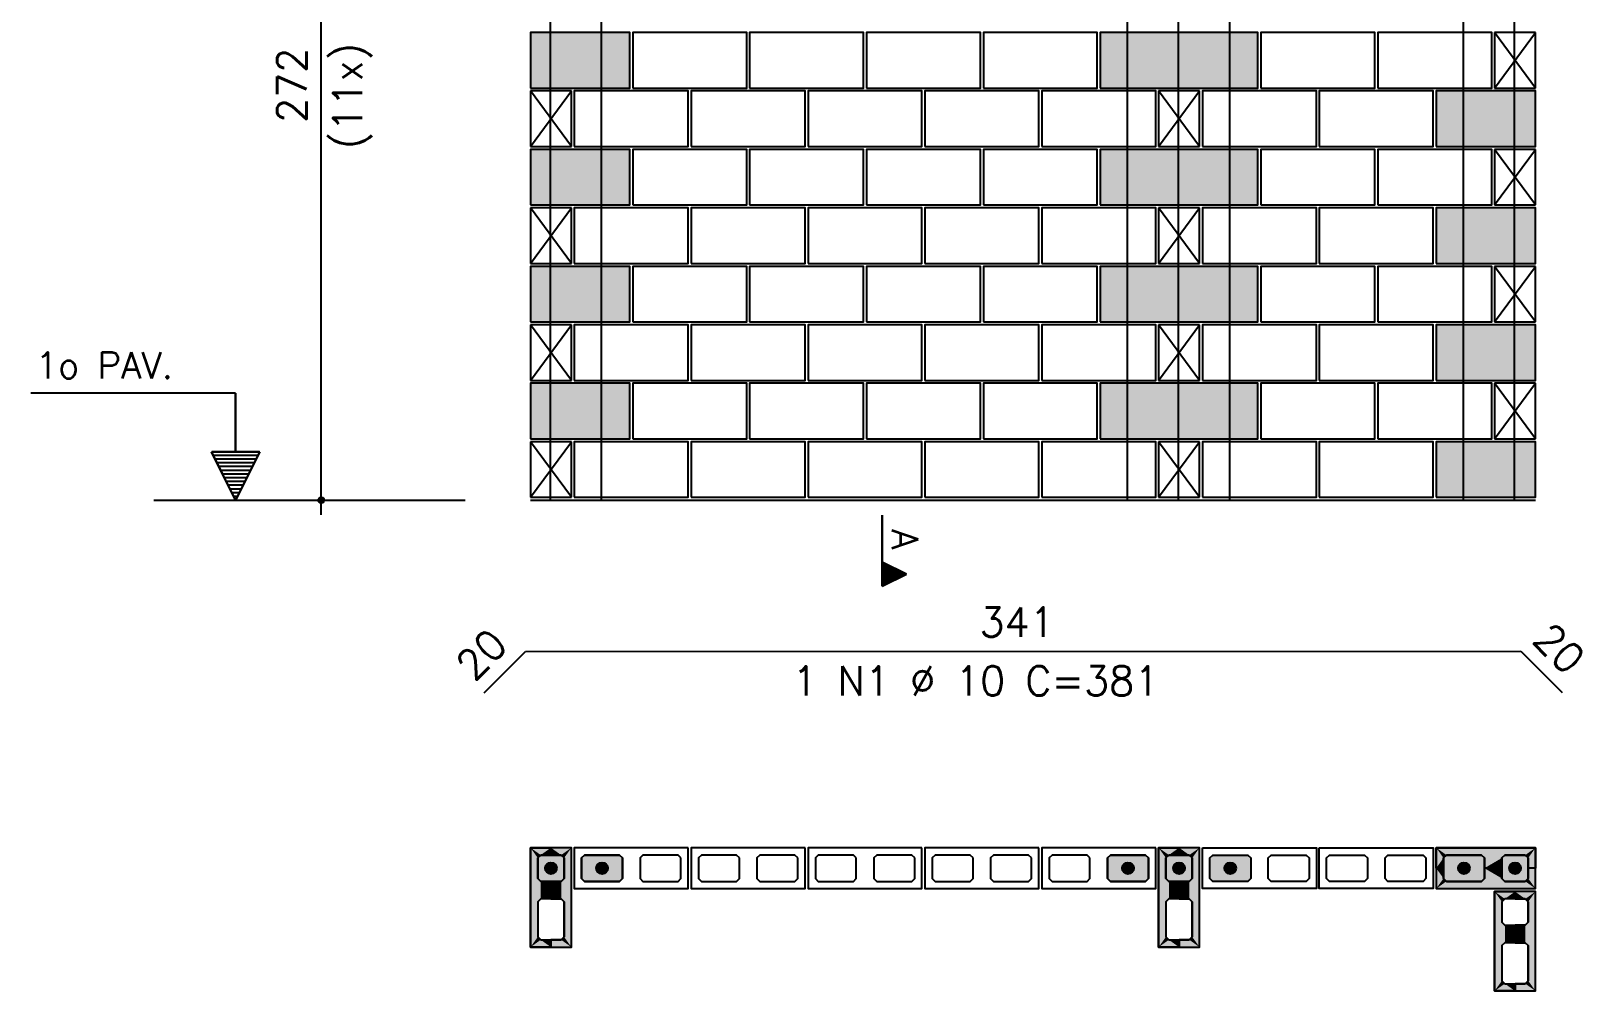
# Model space of a CAD drawing. Extents: x -2 to 121, y -2 to 61.
# Drawn here: x 3.53 to 14.14, y 46.38 to 52.95 of the extents above; entities that cross this region are included whole.
import ezdxf

# ---------------------------------------------------------------- set-up
doc = ezdxf.new("R2010")
doc.units = 0
doc.header["$MEASUREMENT"] = 0
for name, color, linetype in [('PENA_01', 1, 'CONTINUOUS'), ('PENA_02', 2, 'CONTINUOUS'), ('PENA_03', 3, 'CONTINUOUS'), ('PENA_05', 5, 'CONTINUOUS'), ('PENA_11', 252, 'CONTINUOUS'), ('PENA_19', 240, 'CONTINUOUS'), ('PENA_21', 100, 'CONTINUOUS')]:
    doc.layers.add(name, color=color, linetype=linetype)
doc.styles.get("Standard").update_dxf_attribs({"font": 'ROMANS.SHX'})

msp = doc.modelspace()

# ---------------------------------------------------------------- linework, layer by layer
at = {"layer": 'PENA_01', "linetype": 'Continuous'}
msp.add_line((4.369265, 49.738312), (6.500128, 49.738312), dxfattribs=at)
for points in [[(6.99762, 47.291046), (6.99762, 47.151046), (7.01762, 47.131046), (7.15762, 47.131046), (7.17762, 47.151046), (7.17762, 47.291046), (7.15762, 47.311046), (7.01762, 47.311046), (6.99762, 47.291046)], [(7.57762, 47.291046), (7.55762, 47.311046), (7.31762, 47.311046), (7.29762, 47.291046), (7.29762, 47.151046), (7.31762, 47.131046), (7.55762, 47.131046), (7.57762, 47.151046), (7.57762, 47.291046)], [(7.97762, 47.291046), (7.95762, 47.311046), (7.71762, 47.311046), (7.69762, 47.291046), (7.69762, 47.151046), (7.71762, 47.131046), (7.95762, 47.131046), (7.97762, 47.151046), (7.97762, 47.291046)], [(8.37762, 47.291046), (8.35762, 47.311046), (8.11762, 47.311046), (8.09762, 47.291046), (8.09762, 47.151046), (8.11762, 47.131046), (8.35762, 47.131046), (8.37762, 47.151046), (8.37762, 47.291046)], [(8.77762, 47.291046), (8.75762, 47.311046), (8.51762, 47.311046), (8.49762, 47.291046), (8.49762, 47.151046), (8.51762, 47.131046), (8.75762, 47.131046), (8.77762, 47.151046), (8.77762, 47.291046)], [(9.17762, 47.291046), (9.15762, 47.311046), (8.91762, 47.311046), (8.89762, 47.291046), (8.89762, 47.151046), (8.91762, 47.131046), (9.15762, 47.131046), (9.17762, 47.151046), (9.17762, 47.291046)], [(9.57762, 47.291046), (9.55762, 47.311046), (9.31762, 47.311046), (9.29762, 47.291046), (9.29762, 47.151046), (9.31762, 47.131046), (9.55762, 47.131046), (9.57762, 47.151046), (9.57762, 47.291046)], [(9.97762, 47.291046), (9.95762, 47.311046), (9.71762, 47.311046), (9.69762, 47.291046), (9.69762, 47.151046), (9.71762, 47.131046), (9.95762, 47.131046), (9.97762, 47.151046), (9.97762, 47.291046)], [(10.37762, 47.291046), (10.35762, 47.311046), (10.11762, 47.311046), (10.09762, 47.291046), (10.09762, 47.151046), (10.11762, 47.131046), (10.35762, 47.131046), (10.37762, 47.151046), (10.37762, 47.291046)], [(10.77762, 47.291046), (10.75762, 47.311046), (10.51762, 47.311046), (10.49762, 47.291046), (10.49762, 47.151046), (10.51762, 47.131046), (10.75762, 47.131046), (10.77762, 47.151046), (10.77762, 47.291046)], [(11.17762, 47.291046), (11.15762, 47.311046), (10.91762, 47.311046), (10.89762, 47.291046), (10.89762, 47.151046), (10.91762, 47.131046), (11.15762, 47.131046), (11.17762, 47.151046), (11.17762, 47.291046)], [(11.29762, 47.291046), (11.29762, 47.151046), (11.31762, 47.131046), (11.45762, 47.131046), (11.47762, 47.151046), (11.47762, 47.291046), (11.45762, 47.311046), (11.31762, 47.311046), (11.29762, 47.291046)], [(11.59762, 47.291046), (11.61762, 47.311046), (11.85762, 47.311046), (11.87762, 47.291046), (11.87762, 47.151046), (11.85762, 47.131046), (11.61762, 47.131046), (11.59762, 47.151046), (11.59762, 47.291046)], [(11.99762, 47.291046), (12.01762, 47.311046), (12.25762, 47.311046), (12.27762, 47.291046), (12.27762, 47.151046), (12.25762, 47.131046), (12.01762, 47.131046), (11.99762, 47.151046), (11.99762, 47.291046)], [(12.39762, 47.291046), (12.41762, 47.311046), (12.65762, 47.311046), (12.67762, 47.291046), (12.67762, 47.151046), (12.65762, 47.131046), (12.41762, 47.131046), (12.39762, 47.151046), (12.39762, 47.291046)], [(12.79762, 47.291046), (12.81762, 47.311046), (13.05762, 47.311046), (13.07762, 47.291046), (13.07762, 47.151046), (13.05762, 47.131046), (12.81762, 47.131046), (12.79762, 47.151046), (12.79762, 47.291046)], [(13.45762, 47.311046), (13.21762, 47.311046), (13.19762, 47.291046), (13.19762, 47.151046), (13.21762, 47.131046), (13.45762, 47.131046), (13.47762, 47.151046), (13.47762, 47.291046), (13.45762, 47.311046)], [(13.75762, 47.311046), (13.61762, 47.311046), (13.59762, 47.291046), (13.59762, 47.151046), (13.61762, 47.131046), (13.75762, 47.131046), (13.77762, 47.151046), (13.77762, 47.291046), (13.75762, 47.311046)], [(6.99762, 46.991046), (6.99762, 46.751046), (7.01762, 46.731046), (7.15762, 46.731046), (7.17762, 46.751046), (7.17762, 46.991046), (7.15762, 47.011046), (7.01762, 47.011046), (6.99762, 46.991046)], [(11.29762, 46.991046), (11.29762, 46.751046), (11.31762, 46.731046), (11.45762, 46.731046), (11.47762, 46.751046), (11.47762, 46.991046), (11.45762, 47.011046), (11.31762, 47.011046), (11.29762, 46.991046)], [(13.59762, 46.991046), (13.59762, 46.851046), (13.61762, 46.831046), (13.75762, 46.831046), (13.77762, 46.851046), (13.77762, 46.991046), (13.75762, 47.011046), (13.61762, 47.011046), (13.59762, 46.991046)], [(13.59762, 46.691046), (13.59762, 46.451046), (13.61762, 46.431046), (13.75762, 46.431046), (13.77762, 46.451046), (13.77762, 46.691046), (13.75762, 46.711046), (13.61762, 46.711046), (13.59762, 46.691046)]]:
    msp.add_lwpolyline(points, dxfattribs=at)
at = {"layer": 'PENA_02', "linetype": 'Continuous'}
for p, q in [((13.82762, 52.938312), (13.54762, 52.938312)), ((13.54762, 52.938312), (13.54762, 52.558312)), ((13.82762, 52.558312), (13.82762, 52.938312)), ((7.22762, 52.538312), (6.94762, 52.538312)), ((6.94762, 52.538312), (6.94762, 52.158312)), ((7.22762, 52.158312), (7.22762, 52.538312)), ((11.52762, 52.538312), (11.24762, 52.538312)), ((11.24762, 52.538312), (11.24762, 52.158312)), ((11.52762, 52.158312), (11.52762, 52.538312)), ((13.54762, 52.558312), (13.82762, 52.558312)), ((6.94762, 52.158312), (7.22762, 52.158312)), ((11.24762, 52.158312), (11.52762, 52.158312)), ((13.82762, 52.138312), (13.54762, 52.138312)), ((13.54762, 52.138312), (13.54762, 51.758312)), ((13.82762, 51.758312), (13.82762, 52.138312)), ((7.22762, 51.738312), (6.94762, 51.738312)), ((6.94762, 51.738312), (6.94762, 51.358312)), ((7.22762, 51.358312), (7.22762, 51.738312)), ((11.52762, 51.738312), (11.24762, 51.738312)), ((11.24762, 51.738312), (11.24762, 51.358312)), ((11.52762, 51.358312), (11.52762, 51.738312)), ((13.54762, 51.758312), (13.82762, 51.758312)), ((6.94762, 51.358312), (7.22762, 51.358312)), ((11.24762, 51.358312), (11.52762, 51.358312)), ((13.82762, 51.338312), (13.54762, 51.338312)), ((13.54762, 51.338312), (13.54762, 50.958312)), ((13.82762, 50.958312), (13.82762, 51.338312)), ((7.22762, 50.938312), (6.94762, 50.938312)), ((6.94762, 50.938312), (6.94762, 50.558312)), ((7.22762, 50.558312), (7.22762, 50.938312)), ((11.52762, 50.938312), (11.24762, 50.938312)), ((11.24762, 50.938312), (11.24762, 50.558312)), ((11.52762, 50.558312), (11.52762, 50.938312)), ((13.54762, 50.958312), (13.82762, 50.958312)), ((6.94762, 50.558312), (7.22762, 50.558312)), ((11.24762, 50.558312), (11.52762, 50.558312)), ((13.82762, 50.538312), (13.54762, 50.538312)), ((13.54762, 50.538312), (13.54762, 50.158312)), ((13.82762, 50.158312), (13.82762, 50.538312)), ((7.22762, 50.138312), (6.94762, 50.138312)), ((6.94762, 50.138312), (6.94762, 49.758312)), ((7.22762, 49.758312), (7.22762, 50.138312)), ((11.52762, 50.138312), (11.24762, 50.138312)), ((11.24762, 50.138312), (11.24762, 49.758312)), ((11.52762, 49.758312), (11.52762, 50.138312)), ((13.54762, 50.158312), (13.82762, 50.158312)), ((6.94762, 49.758312), (7.22762, 49.758312)), ((6.94762, 49.738312), (13.82762, 49.738312)), ((11.24762, 49.758312), (11.52762, 49.758312))]:
    msp.add_line(p, q, dxfattribs=at)
for points in [[(6.94762, 52.558312), (7.62762, 52.558312), (7.62762, 52.938312), (6.94762, 52.938312), (6.94762, 52.558312)], [(7.64762, 52.558312), (8.42762, 52.558312), (8.42762, 52.938312), (7.64762, 52.938312), (7.64762, 52.558312)], [(8.44762, 52.558312), (9.22762, 52.558312), (9.22762, 52.938312), (8.44762, 52.938312), (8.44762, 52.558312)], [(9.24762, 52.558312), (10.02762, 52.558312), (10.02762, 52.938312), (9.24762, 52.938312), (9.24762, 52.558312)], [(10.04762, 52.558312), (10.82762, 52.558312), (10.82762, 52.938312), (10.04762, 52.938312), (10.04762, 52.558312)], [(10.84762, 52.558312), (11.92762, 52.558312), (11.92762, 52.938312), (10.84762, 52.938312), (10.84762, 52.558312)], [(11.94762, 52.558312), (12.72762, 52.558312), (12.72762, 52.938312), (11.94762, 52.938312), (11.94762, 52.558312)], [(12.74762, 52.558312), (13.52762, 52.558312), (13.52762, 52.938312), (12.74762, 52.938312), (12.74762, 52.558312)], [(7.24762, 52.158312), (8.02762, 52.158312), (8.02762, 52.538312), (7.24762, 52.538312), (7.24762, 52.158312)], [(8.04762, 52.158312), (8.82762, 52.158312), (8.82762, 52.538312), (8.04762, 52.538312), (8.04762, 52.158312)], [(8.84762, 52.158312), (9.62762, 52.158312), (9.62762, 52.538312), (8.84762, 52.538312), (8.84762, 52.158312)], [(9.64762, 52.158312), (10.42762, 52.158312), (10.42762, 52.538312), (9.64762, 52.538312), (9.64762, 52.158312)], [(10.44762, 52.158312), (11.22762, 52.158312), (11.22762, 52.538312), (10.44762, 52.538312), (10.44762, 52.158312)], [(11.54762, 52.158312), (12.32762, 52.158312), (12.32762, 52.538312), (11.54762, 52.538312), (11.54762, 52.158312)], [(12.34762, 52.158312), (13.12762, 52.158312), (13.12762, 52.538312), (12.34762, 52.538312), (12.34762, 52.158312)], [(13.14762, 52.158312), (13.82762, 52.158312), (13.82762, 52.538312), (13.14762, 52.538312), (13.14762, 52.158312)], [(6.94762, 51.758312), (7.62762, 51.758312), (7.62762, 52.138312), (6.94762, 52.138312), (6.94762, 51.758312)], [(7.64762, 51.758312), (8.42762, 51.758312), (8.42762, 52.138312), (7.64762, 52.138312), (7.64762, 51.758312)], [(8.44762, 51.758312), (9.22762, 51.758312), (9.22762, 52.138312), (8.44762, 52.138312), (8.44762, 51.758312)], [(9.24762, 51.758312), (10.02762, 51.758312), (10.02762, 52.138312), (9.24762, 52.138312), (9.24762, 51.758312)], [(10.04762, 51.758312), (10.82762, 51.758312), (10.82762, 52.138312), (10.04762, 52.138312), (10.04762, 51.758312)], [(10.84762, 51.758312), (11.92762, 51.758312), (11.92762, 52.138312), (10.84762, 52.138312), (10.84762, 51.758312)], [(11.94762, 51.758312), (12.72762, 51.758312), (12.72762, 52.138312), (11.94762, 52.138312), (11.94762, 51.758312)], [(12.74762, 51.758312), (13.52762, 51.758312), (13.52762, 52.138312), (12.74762, 52.138312), (12.74762, 51.758312)], [(7.24762, 51.358312), (8.02762, 51.358312), (8.02762, 51.738312), (7.24762, 51.738312), (7.24762, 51.358312)], [(8.04762, 51.358312), (8.82762, 51.358312), (8.82762, 51.738312), (8.04762, 51.738312), (8.04762, 51.358312)], [(8.84762, 51.358312), (9.62762, 51.358312), (9.62762, 51.738312), (8.84762, 51.738312), (8.84762, 51.358312)], [(9.64762, 51.358312), (10.42762, 51.358312), (10.42762, 51.738312), (9.64762, 51.738312), (9.64762, 51.358312)], [(10.44762, 51.358312), (11.22762, 51.358312), (11.22762, 51.738312), (10.44762, 51.738312), (10.44762, 51.358312)], [(11.54762, 51.358312), (12.32762, 51.358312), (12.32762, 51.738312), (11.54762, 51.738312), (11.54762, 51.358312)], [(12.34762, 51.358312), (13.12762, 51.358312), (13.12762, 51.738312), (12.34762, 51.738312), (12.34762, 51.358312)], [(13.14762, 51.358312), (13.82762, 51.358312), (13.82762, 51.738312), (13.14762, 51.738312), (13.14762, 51.358312)], [(6.94762, 50.958312), (7.62762, 50.958312), (7.62762, 51.338312), (6.94762, 51.338312), (6.94762, 50.958312)], [(7.64762, 50.958312), (8.42762, 50.958312), (8.42762, 51.338312), (7.64762, 51.338312), (7.64762, 50.958312)], [(8.44762, 50.958312), (9.22762, 50.958312), (9.22762, 51.338312), (8.44762, 51.338312), (8.44762, 50.958312)], [(9.24762, 50.958312), (10.02762, 50.958312), (10.02762, 51.338312), (9.24762, 51.338312), (9.24762, 50.958312)], [(10.04762, 50.958312), (10.82762, 50.958312), (10.82762, 51.338312), (10.04762, 51.338312), (10.04762, 50.958312)], [(10.84762, 50.958312), (11.92762, 50.958312), (11.92762, 51.338312), (10.84762, 51.338312), (10.84762, 50.958312)], [(11.94762, 50.958312), (12.72762, 50.958312), (12.72762, 51.338312), (11.94762, 51.338312), (11.94762, 50.958312)], [(12.74762, 50.958312), (13.52762, 50.958312), (13.52762, 51.338312), (12.74762, 51.338312), (12.74762, 50.958312)], [(7.24762, 50.558312), (8.02762, 50.558312), (8.02762, 50.938312), (7.24762, 50.938312), (7.24762, 50.558312)], [(8.04762, 50.558312), (8.82762, 50.558312), (8.82762, 50.938312), (8.04762, 50.938312), (8.04762, 50.558312)], [(8.84762, 50.558312), (9.62762, 50.558312), (9.62762, 50.938312), (8.84762, 50.938312), (8.84762, 50.558312)], [(9.64762, 50.558312), (10.42762, 50.558312), (10.42762, 50.938312), (9.64762, 50.938312), (9.64762, 50.558312)], [(10.44762, 50.558312), (11.22762, 50.558312), (11.22762, 50.938312), (10.44762, 50.938312), (10.44762, 50.558312)], [(11.54762, 50.558312), (12.32762, 50.558312), (12.32762, 50.938312), (11.54762, 50.938312), (11.54762, 50.558312)], [(12.34762, 50.558312), (13.12762, 50.558312), (13.12762, 50.938312), (12.34762, 50.938312), (12.34762, 50.558312)], [(13.14762, 50.558312), (13.82762, 50.558312), (13.82762, 50.938312), (13.14762, 50.938312), (13.14762, 50.558312)], [(6.94762, 50.158312), (7.62762, 50.158312), (7.62762, 50.538312), (6.94762, 50.538312), (6.94762, 50.158312)], [(7.64762, 50.158312), (8.42762, 50.158312), (8.42762, 50.538312), (7.64762, 50.538312), (7.64762, 50.158312)], [(8.44762, 50.158312), (9.22762, 50.158312), (9.22762, 50.538312), (8.44762, 50.538312), (8.44762, 50.158312)], [(9.24762, 50.158312), (10.02762, 50.158312), (10.02762, 50.538312), (9.24762, 50.538312), (9.24762, 50.158312)], [(10.04762, 50.158312), (10.82762, 50.158312), (10.82762, 50.538312), (10.04762, 50.538312), (10.04762, 50.158312)], [(10.84762, 50.158312), (11.92762, 50.158312), (11.92762, 50.538312), (10.84762, 50.538312), (10.84762, 50.158312)], [(11.94762, 50.158312), (12.72762, 50.158312), (12.72762, 50.538312), (11.94762, 50.538312), (11.94762, 50.158312)], [(12.74762, 50.158312), (13.52762, 50.158312), (13.52762, 50.538312), (12.74762, 50.538312), (12.74762, 50.158312)], [(7.24762, 49.758312), (8.02762, 49.758312), (8.02762, 50.138312), (7.24762, 50.138312), (7.24762, 49.758312)], [(8.04762, 49.758312), (8.82762, 49.758312), (8.82762, 50.138312), (8.04762, 50.138312), (8.04762, 49.758312)], [(8.84762, 49.758312), (9.62762, 49.758312), (9.62762, 50.138312), (8.84762, 50.138312), (8.84762, 49.758312)], [(9.64762, 49.758312), (10.42762, 49.758312), (10.42762, 50.138312), (9.64762, 50.138312), (9.64762, 49.758312)], [(10.44762, 49.758312), (11.22762, 49.758312), (11.22762, 50.138312), (10.44762, 50.138312), (10.44762, 49.758312)], [(11.54762, 49.758312), (12.32762, 49.758312), (12.32762, 50.138312), (11.54762, 50.138312), (11.54762, 49.758312)], [(12.34762, 49.758312), (13.12762, 49.758312), (13.12762, 50.138312), (12.34762, 50.138312), (12.34762, 49.758312)], [(13.14762, 49.758312), (13.82762, 49.758312), (13.82762, 50.138312), (13.14762, 50.138312), (13.14762, 49.758312)], [(6.94762, 47.361046), (6.94762, 46.681046), (7.22762, 46.681046), (7.22762, 47.361046), (6.94762, 47.361046)], [(8.02762, 47.361046), (7.24762, 47.361046), (7.24762, 47.081046), (8.02762, 47.081046), (8.02762, 47.361046)], [(8.82762, 47.361046), (8.04762, 47.361046), (8.04762, 47.081046), (8.82762, 47.081046), (8.82762, 47.361046)], [(9.62762, 47.361046), (8.84762, 47.361046), (8.84762, 47.081046), (9.62762, 47.081046), (9.62762, 47.361046)], [(10.42762, 47.361046), (9.64762, 47.361046), (9.64762, 47.081046), (10.42762, 47.081046), (10.42762, 47.361046)], [(11.22762, 47.361046), (10.44762, 47.361046), (10.44762, 47.081046), (11.22762, 47.081046), (11.22762, 47.361046)], [(11.24762, 47.361046), (11.24762, 46.681046), (11.52762, 46.681046), (11.52762, 47.361046), (11.24762, 47.361046)], [(11.54762, 47.361046), (12.32762, 47.361046), (12.32762, 47.081046), (11.54762, 47.081046), (11.54762, 47.361046)], [(12.34762, 47.361046), (13.12762, 47.361046), (13.12762, 47.081046), (12.34762, 47.081046), (12.34762, 47.361046)], [(13.82762, 47.361046), (13.14762, 47.361046), (13.14762, 47.081046), (13.82762, 47.081046), (13.82762, 47.361046)], [(13.54762, 47.061046), (13.54762, 46.381046), (13.82762, 46.381046), (13.82762, 47.061046), (13.54762, 47.061046)]]:
    msp.add_lwpolyline(points, dxfattribs=at)
for radius in [0.02, 0.01]:
    msp.add_circle((5.51541, 49.738312), radius, dxfattribs=at)
at = {"layer": 'PENA_03', "linetype": 'Continuous'}
for p, q in [((5.51541, 49.63778), (5.51541, 55.278312)), ((13.54762, 52.558312), (13.82762, 52.938312)), ((13.82762, 52.558312), (13.54762, 52.938312)), ((6.94762, 52.158312), (7.22762, 52.538312)), ((7.22762, 52.158312), (6.94762, 52.538312)), ((11.24762, 52.158312), (11.52762, 52.538312)), ((11.52762, 52.158312), (11.24762, 52.538312)), ((13.54762, 51.758312), (13.82762, 52.138312)), ((13.82762, 51.758312), (13.54762, 52.138312)), ((6.94762, 51.358312), (7.22762, 51.738312)), ((7.22762, 51.358312), (6.94762, 51.738312)), ((11.24762, 51.358312), (11.52762, 51.738312)), ((11.52762, 51.358312), (11.24762, 51.738312)), ((13.54762, 50.958312), (13.82762, 51.338312)), ((13.82762, 50.958312), (13.54762, 51.338312)), ((6.94762, 50.558312), (7.22762, 50.938312)), ((7.22762, 50.558312), (6.94762, 50.938312)), ((11.24762, 50.558312), (11.52762, 50.938312)), ((11.52762, 50.558312), (11.24762, 50.938312)), ((13.54762, 50.158312), (13.82762, 50.538312)), ((13.82762, 50.158312), (13.54762, 50.538312)), ((4.928263, 50.470178), (3.528263, 50.470178)), ((4.928263, 50.070178), (4.928263, 50.470178)), ((4.929663, 50.070178), (4.929663, 50.471578)), ((6.94762, 49.758312), (7.22762, 50.138312)), ((7.22762, 49.758312), (6.94762, 50.138312)), ((11.24762, 49.758312), (11.52762, 50.138312)), ((11.52762, 49.758312), (11.24762, 50.138312)), ((4.928963, 49.738312), (4.763031, 50.070178)), ((4.763031, 50.070178), (4.928263, 50.070178)), ((4.928963, 49.741435), (4.765287, 50.068787)), ((5.092639, 50.068787), (4.765287, 50.068787)), ((5.082132, 50.04465), (4.775794, 50.04465)), ((5.069368, 50.019122), (4.788559, 50.019122)), ((5.056604, 49.993594), (4.801323, 49.993594)), ((5.094896, 50.070178), (4.928963, 49.738312)), ((5.092639, 50.068788), (4.928963, 49.741434)), ((4.929663, 50.070178), (5.094896, 50.070178)), ((5.043839, 49.968066), (4.814087, 49.968066)), ((5.031075, 49.942537), (4.826851, 49.942537)), ((5.018311, 49.917009), (4.839615, 49.917009)), ((5.005547, 49.891481), (4.852379, 49.891481)), ((4.992783, 49.865953), (4.865143, 49.865953)), ((4.980019, 49.840425), (4.877907, 49.840425)), ((4.967255, 49.814897), (4.890671, 49.814897)), ((4.954491, 49.789368), (4.903435, 49.789368)), ((4.941727, 49.76384), (4.916199, 49.76384)), ((9.354552, 49.63638), (9.354552, 49.149998)), ((9.355248, 49.315583), (9.355248, 49.63638)), ((9.520485, 49.232964), (9.355247, 49.315583)), ((9.355248, 49.151126), (9.355248, 49.314803)), ((9.518924, 49.232964), (9.355248, 49.314803)), ((9.367316, 49.15638), (9.367316, 49.309549)), ((9.38008, 49.162762), (9.38008, 49.303167)), ((9.392844, 49.169144), (9.392844, 49.296785)), ((9.405608, 49.175526), (9.405608, 49.290403)), ((9.418372, 49.181908), (9.418372, 49.284021)), ((9.431136, 49.18829), (9.431136, 49.277639)), ((9.4439, 49.194672), (9.4439, 49.271257)), ((9.456664, 49.201054), (9.456664, 49.264875)), ((9.469428, 49.207436), (9.469428, 49.258493)), ((9.482192, 49.213818), (9.482192, 49.252111)), ((9.494957, 49.2202), (9.494957, 49.245729)), ((9.507721, 49.226582), (9.507721, 49.239346)), ((9.354552, 49.149998), (9.520485, 49.232964)), ((9.355247, 49.151126), (9.518924, 49.232964))]:
    msp.add_line(p, q, dxfattribs=at)
for points in [[(7.157621, 47.311046), (7.177621, 47.291046), (7.17762, 47.151046), (7.15762, 47.131046), (7.01762, 47.131046), (6.99762, 47.151046), (6.997621, 47.291046), (7.017621, 47.311046), (7.157621, 47.311046)], [(7.57762, 47.151046), (7.55762, 47.131046), (7.31762, 47.131046), (7.29762, 47.151046), (7.29762, 47.291046), (7.31762, 47.311046), (7.55762, 47.311046), (7.57762, 47.291046), (7.57762, 47.151046)], [(11.17762, 47.151046), (11.15762, 47.131046), (10.91762, 47.131046), (10.89762, 47.151046), (10.89762, 47.291046), (10.91762, 47.311046), (11.15762, 47.311046), (11.17762, 47.291046), (11.17762, 47.151046)], [(11.457621, 47.311046), (11.477621, 47.291046), (11.47762, 47.151046), (11.45762, 47.131046), (11.31762, 47.131046), (11.29762, 47.151046), (11.297621, 47.291046), (11.317621, 47.311046), (11.457621, 47.311046)], [(11.87762, 47.151046), (11.85762, 47.131046), (11.61762, 47.131046), (11.59762, 47.151046), (11.59762, 47.291046), (11.61762, 47.311046), (11.85762, 47.311046), (11.87762, 47.291046), (11.87762, 47.151046)], [(13.47762, 47.151046), (13.45762, 47.131046), (13.21762, 47.131046), (13.19762, 47.151046), (13.19762, 47.291046), (13.21762, 47.311046), (13.45762, 47.311046), (13.47762, 47.291046), (13.47762, 47.151046)], [(13.757621, 47.311046), (13.777621, 47.291046), (13.77762, 47.151046), (13.75762, 47.131046), (13.61762, 47.131046), (13.59762, 47.151046), (13.597621, 47.291046), (13.617621, 47.311046), (13.757621, 47.311046)]]:
    msp.add_lwpolyline(points, dxfattribs=at)
for centre in [(7.08762, 47.221046), (7.43762, 47.221046), (11.03762, 47.221046), (11.38762, 47.221046), (11.73762, 47.221046), (13.33762, 47.221046), (13.68762, 47.221046)]:
    msp.add_circle(centre, 0.04, dxfattribs=at)
for points in [[(7.12762, 47.221046), (7.06762, 47.255687), (7.050033, 47.234726)], [(7.12762, 47.221046), (7.050033, 47.234726), (7.050033, 47.207365)], [(7.12762, 47.221046), (7.050033, 47.207365), (7.06762, 47.186404)], [(7.12762, 47.221046), (7.094566, 47.260438), (7.06762, 47.255687)], [(7.12762, 47.221046), (7.06762, 47.186404), (7.094566, 47.181653)], [(7.12762, 47.221046), (7.118262, 47.246757), (7.094566, 47.260438)], [(7.12762, 47.221046), (7.094566, 47.181653), (7.118262, 47.195334)], [(7.12762, 47.221046), (7.118262, 47.195334), (7.12762, 47.221046)], [(7.47762, 47.221046), (7.41762, 47.255687), (7.400033, 47.234726)], [(7.47762, 47.221046), (7.400033, 47.234726), (7.400033, 47.207365)], [(7.47762, 47.221046), (7.400033, 47.207365), (7.41762, 47.186404)], [(7.47762, 47.221046), (7.444566, 47.260438), (7.41762, 47.255687)], [(7.47762, 47.221046), (7.41762, 47.186404), (7.444566, 47.181653)], [(7.47762, 47.221046), (7.468262, 47.246757), (7.444566, 47.260438)], [(7.47762, 47.221046), (7.444566, 47.181653), (7.468262, 47.195334)], [(7.47762, 47.221046), (7.468262, 47.195334), (7.47762, 47.221046)], [(11.07762, 47.221046), (11.01762, 47.255687), (11.000033, 47.234726)], [(11.07762, 47.221046), (11.000033, 47.234726), (11.000033, 47.207365)], [(11.07762, 47.221046), (11.000033, 47.207365), (11.01762, 47.186404)], [(11.07762, 47.221046), (11.044566, 47.260438), (11.01762, 47.255687)], [(11.07762, 47.221046), (11.01762, 47.186404), (11.044566, 47.181653)], [(11.07762, 47.221046), (11.068262, 47.246757), (11.044566, 47.260438)], [(11.07762, 47.221046), (11.044566, 47.181653), (11.068262, 47.195334)], [(11.07762, 47.221046), (11.068262, 47.195334), (11.07762, 47.221046)], [(11.42762, 47.221046), (11.36762, 47.255687), (11.350033, 47.234726)], [(11.42762, 47.221046), (11.350033, 47.234726), (11.350033, 47.207365)], [(11.42762, 47.221046), (11.350033, 47.207365), (11.36762, 47.186404)], [(11.42762, 47.221046), (11.394566, 47.260438), (11.36762, 47.255687)], [(11.42762, 47.221046), (11.36762, 47.186404), (11.394566, 47.181653)], [(11.42762, 47.221046), (11.418262, 47.246757), (11.394566, 47.260438)], [(11.42762, 47.221046), (11.394566, 47.181653), (11.418262, 47.195334)], [(11.42762, 47.221046), (11.418262, 47.195334), (11.42762, 47.221046)], [(11.77762, 47.221046), (11.71762, 47.255687), (11.700033, 47.234726)], [(11.77762, 47.221046), (11.700033, 47.234726), (11.700033, 47.207365)], [(11.77762, 47.221046), (11.700033, 47.207365), (11.71762, 47.186404)], [(11.77762, 47.221046), (11.744566, 47.260438), (11.71762, 47.255687)], [(11.77762, 47.221046), (11.71762, 47.186404), (11.744566, 47.181653)], [(11.77762, 47.221046), (11.768262, 47.246757), (11.744566, 47.260438)], [(11.77762, 47.221046), (11.744566, 47.181653), (11.768262, 47.195334)], [(11.77762, 47.221046), (11.768262, 47.195334), (11.77762, 47.221046)], [(13.37762, 47.221046), (13.31762, 47.255687), (13.300033, 47.234726)], [(13.37762, 47.221046), (13.300033, 47.234726), (13.300033, 47.207365)], [(13.37762, 47.221046), (13.300033, 47.207365), (13.31762, 47.186404)], [(13.37762, 47.221046), (13.344566, 47.260438), (13.31762, 47.255687)], [(13.37762, 47.221046), (13.31762, 47.186404), (13.344566, 47.181653)], [(13.37762, 47.221046), (13.368262, 47.246757), (13.344566, 47.260438)], [(13.37762, 47.221046), (13.344566, 47.181653), (13.368262, 47.195334)], [(13.37762, 47.221046), (13.368262, 47.195334), (13.37762, 47.221046)], [(13.72762, 47.221046), (13.66762, 47.255687), (13.650033, 47.234726)], [(13.72762, 47.221046), (13.650033, 47.234726), (13.650033, 47.207365)], [(13.72762, 47.221046), (13.650033, 47.207365), (13.66762, 47.186404)], [(13.72762, 47.221046), (13.694566, 47.260438), (13.66762, 47.255687)], [(13.72762, 47.221046), (13.66762, 47.186404), (13.694566, 47.181653)], [(13.72762, 47.221046), (13.718262, 47.246757), (13.694566, 47.260438)], [(13.72762, 47.221046), (13.694566, 47.181653), (13.718262, 47.195334)], [(13.72762, 47.221046), (13.718262, 47.195334), (13.72762, 47.221046)]]:
    msp.add_solid(points, dxfattribs=at)
at = {"layer": 'PENA_05', "linetype": 'Continuous'}
for p, q in [((6.631243, 48.421657), (6.914086, 48.7045)), ((6.914086, 48.7045), (13.72745, 48.704748)), ((13.72745, 48.704748), (14.010293, 48.421905))]:
    msp.add_line(p, q, dxfattribs=at)
for points in [[(7.082373, 55.978312), (7.082373, 49.738312)], [(7.432373, 55.978312), (7.432373, 49.738312)], [(11.032373, 55.978312), (11.032373, 49.738312)], [(11.382373, 55.978312), (11.382373, 49.738312)], [(11.732373, 55.978312), (11.732373, 49.738312)], [(13.332373, 55.978312), (13.332373, 49.738312)], [(13.682373, 55.978312), (13.682373, 49.738312)]]:
    msp.add_lwpolyline(points, dxfattribs=at)
at = {"layer": 'PENA_11', "linetype": 'Continuous'}
for points in [[(7.157621, 47.311046), (7.01762, 47.131046), (6.99762, 47.151046)], [(7.157621, 47.311046), (6.99762, 47.151046), (6.997621, 47.291046)], [(7.157621, 47.311046), (6.997621, 47.291046), (7.017621, 47.311046)], [(7.157621, 47.311046), (7.15762, 47.131046), (7.01762, 47.131046)], [(7.157621, 47.311046), (7.017621, 47.311046), (7.157621, 47.311046)], [(7.157621, 47.311046), (7.17762, 47.151046), (7.15762, 47.131046)], [(7.157621, 47.311046), (7.177621, 47.291046), (7.17762, 47.151046)], [(7.57762, 47.151046), (7.29762, 47.291046), (7.31762, 47.311046)], [(7.57762, 47.151046), (7.29762, 47.151046), (7.29762, 47.291046)], [(7.57762, 47.151046), (7.31762, 47.311046), (7.55762, 47.311046)], [(7.57762, 47.151046), (7.55762, 47.311046), (7.57762, 47.291046)], [(7.57762, 47.151046), (7.57762, 47.291046), (7.57762, 47.151046)], [(11.17762, 47.151046), (10.89762, 47.291046), (10.91762, 47.311046)], [(11.17762, 47.151046), (10.89762, 47.151046), (10.89762, 47.291046)], [(11.17762, 47.151046), (10.91762, 47.311046), (11.15762, 47.311046)], [(11.17762, 47.151046), (11.15762, 47.311046), (11.17762, 47.291046)], [(11.17762, 47.151046), (11.17762, 47.291046), (11.17762, 47.151046)], [(11.457621, 47.311046), (11.31762, 47.131046), (11.29762, 47.151046)], [(11.457621, 47.311046), (11.29762, 47.151046), (11.297621, 47.291046)], [(11.457621, 47.311046), (11.297621, 47.291046), (11.317621, 47.311046)], [(11.457621, 47.311046), (11.45762, 47.131046), (11.31762, 47.131046)], [(11.457621, 47.311046), (11.317621, 47.311046), (11.457621, 47.311046)], [(11.457621, 47.311046), (11.47762, 47.151046), (11.45762, 47.131046)], [(11.457621, 47.311046), (11.477621, 47.291046), (11.47762, 47.151046)], [(11.87762, 47.151046), (11.59762, 47.291046), (11.61762, 47.311046)], [(11.87762, 47.151046), (11.59762, 47.151046), (11.59762, 47.291046)], [(11.87762, 47.151046), (11.61762, 47.311046), (11.85762, 47.311046)], [(11.87762, 47.151046), (11.85762, 47.311046), (11.87762, 47.291046)], [(11.87762, 47.151046), (11.87762, 47.291046), (11.87762, 47.151046)], [(13.47762, 47.151046), (13.19762, 47.291046), (13.21762, 47.311046)], [(13.47762, 47.151046), (13.19762, 47.151046), (13.19762, 47.291046)], [(13.47762, 47.151046), (13.21762, 47.311046), (13.45762, 47.311046)], [(13.47762, 47.151046), (13.45762, 47.311046), (13.47762, 47.291046)], [(13.47762, 47.151046), (13.47762, 47.291046), (13.47762, 47.151046)], [(13.757621, 47.311046), (13.61762, 47.131046), (13.59762, 47.151046)], [(13.757621, 47.311046), (13.59762, 47.151046), (13.597621, 47.291046)], [(13.757621, 47.311046), (13.597621, 47.291046), (13.617621, 47.311046)], [(13.757621, 47.311046), (13.75762, 47.131046), (13.61762, 47.131046)], [(13.757621, 47.311046), (13.617621, 47.311046), (13.757621, 47.311046)], [(13.757621, 47.311046), (13.77762, 47.151046), (13.75762, 47.131046)], [(13.757621, 47.311046), (13.777621, 47.291046), (13.77762, 47.151046)], [(7.57762, 47.151046), (7.31762, 47.131046), (7.29762, 47.151046)], [(7.57762, 47.151046), (7.55762, 47.131046), (7.31762, 47.131046)], [(11.17762, 47.151046), (10.91762, 47.131046), (10.89762, 47.151046)], [(11.17762, 47.151046), (11.15762, 47.131046), (10.91762, 47.131046)], [(11.87762, 47.151046), (11.61762, 47.131046), (11.59762, 47.151046)], [(11.87762, 47.151046), (11.85762, 47.131046), (11.61762, 47.131046)], [(13.47762, 47.151046), (13.21762, 47.131046), (13.19762, 47.151046)], [(13.47762, 47.151046), (13.45762, 47.131046), (13.21762, 47.131046)]]:
    msp.add_solid(points, dxfattribs=at)
at = {"layer": 'PENA_19', "linetype": 'Continuous'}
for points in [[(10.84762, 52.558312), (11.92762, 52.558312), (11.92762, 52.938312), (10.84762, 52.938312), (10.84762, 52.558312)], [(10.84762, 51.758312), (11.92762, 51.758312), (11.92762, 52.138312), (10.84762, 52.138312), (10.84762, 51.758312)], [(10.84762, 50.958312), (11.92762, 50.958312), (11.92762, 51.338312), (10.84762, 51.338312), (10.84762, 50.958312)], [(10.84762, 50.158312), (11.92762, 50.158312), (11.92762, 50.538312), (10.84762, 50.538312), (10.84762, 50.158312)]]:
    msp.add_lwpolyline(points, dxfattribs=at)
for points in [[(10.84762, 52.558312), (11.92762, 52.558312), (11.92762, 52.938312)], [(10.84762, 52.558312), (11.92762, 52.938312), (10.84762, 52.938312)], [(10.84762, 52.558312), (10.84762, 52.938312), (10.84762, 52.558312)], [(10.84762, 51.758312), (11.92762, 51.758312), (11.92762, 52.138312)], [(10.84762, 51.758312), (11.92762, 52.138312), (10.84762, 52.138312)], [(10.84762, 51.758312), (10.84762, 52.138312), (10.84762, 51.758312)], [(10.84762, 50.958312), (11.92762, 50.958312), (11.92762, 51.338312)], [(10.84762, 50.958312), (11.92762, 51.338312), (10.84762, 51.338312)], [(10.84762, 50.958312), (10.84762, 51.338312), (10.84762, 50.958312)], [(10.84762, 50.158312), (11.92762, 50.158312), (11.92762, 50.538312)], [(10.84762, 50.158312), (11.92762, 50.538312), (10.84762, 50.538312)], [(10.84762, 50.158312), (10.84762, 50.538312), (10.84762, 50.158312)]]:
    msp.add_solid(points, dxfattribs=at)
at = {"layer": 'PENA_21', "linetype": 'Continuous'}
for points in [[(6.94762, 52.558312), (7.62762, 52.558312), (7.62762, 52.938312), (6.94762, 52.938312), (6.94762, 52.558312)], [(13.14762, 52.158312), (13.82762, 52.158312), (13.82762, 52.538312), (13.14762, 52.538312), (13.14762, 52.158312)], [(6.94762, 51.758312), (7.62762, 51.758312), (7.62762, 52.138312), (6.94762, 52.138312), (6.94762, 51.758312)], [(13.14762, 51.358312), (13.82762, 51.358312), (13.82762, 51.738312), (13.14762, 51.738312), (13.14762, 51.358312)], [(6.94762, 50.958312), (7.62762, 50.958312), (7.62762, 51.338312), (6.94762, 51.338312), (6.94762, 50.958312)], [(13.14762, 50.558312), (13.82762, 50.558312), (13.82762, 50.938312), (13.14762, 50.938312), (13.14762, 50.558312)], [(6.94762, 50.158312), (7.62762, 50.158312), (7.62762, 50.538312), (6.94762, 50.538312), (6.94762, 50.158312)], [(13.14762, 49.758312), (13.82762, 49.758312), (13.82762, 50.138312), (13.14762, 50.138312), (13.14762, 49.758312)], [(7.08762, 47.361046), (7.08762, 47.311046), (7.01762, 47.311046), (6.99762, 47.291046), (6.99762, 47.151046), (7.01762, 47.131046), (7.08762, 47.131046), (7.08762, 47.011046), (7.01762, 47.011046), (6.99762, 46.991046), (6.99762, 46.751046), (7.01762, 46.731046), (7.08762, 46.731046), (7.08762, 46.681046), (6.94762, 46.681046), (6.94762, 47.361046), (7.08762, 47.361046)], [(7.08762, 47.361046), (7.08762, 47.311046), (7.15762, 47.311046), (7.17762, 47.291046), (7.17762, 47.151046), (7.15762, 47.131046), (7.08762, 47.131046), (7.08762, 47.011046), (7.15762, 47.011046), (7.17762, 46.991046), (7.17762, 46.751046), (7.15762, 46.731046), (7.08762, 46.731046), (7.08762, 46.681046), (7.22762, 46.681046), (7.22762, 47.361046), (7.08762, 47.361046)], [(11.38762, 47.361046), (11.38762, 47.311046), (11.31762, 47.311046), (11.29762, 47.291046), (11.29762, 47.151046), (11.31762, 47.131046), (11.38762, 47.131046), (11.38762, 47.011046), (11.31762, 47.011046), (11.29762, 46.991046), (11.29762, 46.751046), (11.31762, 46.731046), (11.38762, 46.731046), (11.38762, 46.681046), (11.24762, 46.681046), (11.24762, 47.361046), (11.38762, 47.361046)], [(11.38762, 47.361046), (11.38762, 47.311046), (11.45762, 47.311046), (11.47762, 47.291046), (11.47762, 47.151046), (11.45762, 47.131046), (11.38762, 47.131046), (11.38762, 47.011046), (11.45762, 47.011046), (11.47762, 46.991046), (11.47762, 46.751046), (11.45762, 46.731046), (11.38762, 46.731046), (11.38762, 46.681046), (11.52762, 46.681046), (11.52762, 47.361046), (11.38762, 47.361046)], [(13.82762, 47.221046), (13.77762, 47.221046), (13.77762, 47.291046), (13.75762, 47.311046), (13.61762, 47.311046), (13.59762, 47.291046), (13.59762, 47.221046), (13.47762, 47.221046), (13.47762, 47.291046), (13.45762, 47.311046), (13.21762, 47.311046), (13.19762, 47.291046), (13.19762, 47.221046), (13.14762, 47.221046), (13.14762, 47.361046), (13.82762, 47.361046), (13.82762, 47.221046)], [(13.82762, 47.221046), (13.77762, 47.221046), (13.77762, 47.151046), (13.75762, 47.131046), (13.61762, 47.131046), (13.59762, 47.151046), (13.59762, 47.221046), (13.47762, 47.221046), (13.47762, 47.151046), (13.45762, 47.131046), (13.21762, 47.131046), (13.19762, 47.151046), (13.19762, 47.221046), (13.14762, 47.221046), (13.14762, 47.081046), (13.82762, 47.081046), (13.82762, 47.221046)], [(13.68762, 47.061046), (13.68762, 47.011046), (13.61762, 47.011046), (13.59762, 46.991046), (13.59762, 46.851046), (13.61762, 46.831046), (13.68762, 46.831046), (13.68762, 46.711046), (13.61762, 46.711046), (13.59762, 46.691046), (13.59762, 46.451046), (13.61762, 46.431046), (13.68762, 46.431046), (13.68762, 46.381046), (13.54762, 46.381046), (13.54762, 47.061046), (13.68762, 47.061046)], [(13.68762, 47.061046), (13.68762, 47.011046), (13.75762, 47.011046), (13.77762, 46.991046), (13.77762, 46.851046), (13.75762, 46.831046), (13.68762, 46.831046), (13.68762, 46.711046), (13.75762, 46.711046), (13.77762, 46.691046), (13.77762, 46.451046), (13.75762, 46.431046), (13.68762, 46.431046), (13.68762, 46.381046), (13.82762, 46.381046), (13.82762, 47.061046), (13.68762, 47.061046)]]:
    msp.add_lwpolyline(points, dxfattribs=at)
for points in [[(6.94762, 52.558312), (7.62762, 52.558312), (7.62762, 52.938312)], [(6.94762, 52.558312), (7.62762, 52.938312), (6.94762, 52.938312)], [(6.94762, 52.558312), (6.94762, 52.938312), (6.94762, 52.558312)], [(13.14762, 52.158312), (13.82762, 52.158312), (13.82762, 52.538312)], [(13.14762, 52.158312), (13.82762, 52.538312), (13.14762, 52.538312)], [(13.14762, 52.158312), (13.14762, 52.538312), (13.14762, 52.158312)], [(6.94762, 51.758312), (7.62762, 51.758312), (7.62762, 52.138312)], [(6.94762, 51.758312), (7.62762, 52.138312), (6.94762, 52.138312)], [(6.94762, 51.758312), (6.94762, 52.138312), (6.94762, 51.758312)], [(13.14762, 51.358312), (13.82762, 51.358312), (13.82762, 51.738312)], [(13.14762, 51.358312), (13.82762, 51.738312), (13.14762, 51.738312)], [(13.14762, 51.358312), (13.14762, 51.738312), (13.14762, 51.358312)], [(6.94762, 50.958312), (7.62762, 50.958312), (7.62762, 51.338312)], [(6.94762, 50.958312), (7.62762, 51.338312), (6.94762, 51.338312)], [(6.94762, 50.958312), (6.94762, 51.338312), (6.94762, 50.958312)], [(13.14762, 50.558312), (13.82762, 50.558312), (13.82762, 50.938312)], [(13.14762, 50.558312), (13.82762, 50.938312), (13.14762, 50.938312)], [(13.14762, 50.558312), (13.14762, 50.938312), (13.14762, 50.558312)], [(6.94762, 50.158312), (7.62762, 50.158312), (7.62762, 50.538312)], [(6.94762, 50.158312), (7.62762, 50.538312), (6.94762, 50.538312)], [(6.94762, 50.158312), (6.94762, 50.538312), (6.94762, 50.158312)], [(13.14762, 49.758312), (13.82762, 49.758312), (13.82762, 50.138312)], [(13.14762, 49.758312), (13.82762, 50.138312), (13.14762, 50.138312)], [(13.14762, 49.758312), (13.14762, 50.138312), (13.14762, 49.758312)], [(7.01762, 47.311046), (6.99762, 47.291046), (6.94762, 47.361046)], [(7.01762, 47.311046), (6.94762, 47.361046), (7.08762, 47.361046)], [(6.94762, 47.361046), (6.99762, 47.291046), (6.94762, 46.681046)], [(7.01762, 47.311046), (7.08762, 47.361046), (7.08762, 47.311046)], [(7.22762, 47.361046), (7.08762, 47.361046), (7.15762, 47.311046)], [(7.15762, 47.311046), (7.08762, 47.361046), (7.08762, 47.311046)], [(7.17762, 47.291046), (7.22762, 47.361046), (7.15762, 47.311046)], [(7.22762, 46.681046), (7.22762, 47.361046), (7.17762, 47.291046)], [(11.31762, 47.311046), (11.29762, 47.291046), (11.24762, 47.361046)], [(11.31762, 47.311046), (11.24762, 47.361046), (11.38762, 47.361046)], [(11.24762, 47.361046), (11.29762, 47.291046), (11.24762, 46.681046)], [(11.31762, 47.311046), (11.38762, 47.361046), (11.38762, 47.311046)], [(11.52762, 47.361046), (11.38762, 47.361046), (11.45762, 47.311046)], [(11.45762, 47.311046), (11.38762, 47.361046), (11.38762, 47.311046)], [(11.47762, 47.291046), (11.52762, 47.361046), (11.45762, 47.311046)], [(11.52762, 46.681046), (11.52762, 47.361046), (11.47762, 47.291046)], [(13.82762, 47.361046), (13.21762, 47.311046), (13.14762, 47.361046)], [(13.21762, 47.311046), (13.19762, 47.291046), (13.14762, 47.361046)], [(13.14762, 47.361046), (13.19762, 47.291046), (13.14762, 47.221046)], [(13.45762, 47.311046), (13.21762, 47.311046), (13.82762, 47.361046)], [(13.47762, 47.291046), (13.45762, 47.311046), (13.82762, 47.361046)], [(13.82762, 47.361046), (13.61762, 47.311046), (13.47762, 47.291046)], [(13.82762, 47.361046), (13.75762, 47.311046), (13.61762, 47.311046)], [(13.82762, 47.361046), (13.77762, 47.291046), (13.75762, 47.311046)], [(13.82762, 47.361046), (13.82762, 47.221046), (13.77762, 47.221046)], [(13.82762, 47.361046), (13.77762, 47.221046), (13.77762, 47.291046)], [(6.94762, 46.681046), (6.99762, 47.291046), (6.99762, 46.751046)], [(6.99762, 46.751046), (6.99762, 47.291046), (6.99762, 47.151046)], [(7.17762, 47.151046), (7.22762, 46.681046), (7.17762, 47.291046)], [(11.24762, 46.681046), (11.29762, 47.291046), (11.29762, 46.751046)], [(11.29762, 46.751046), (11.29762, 47.291046), (11.29762, 47.151046)], [(11.47762, 47.151046), (11.52762, 46.681046), (11.47762, 47.291046)], [(13.19762, 47.291046), (13.19762, 47.221046), (13.14762, 47.221046)], [(13.14762, 47.081046), (13.19762, 47.151046), (13.14762, 47.221046)], [(13.19762, 47.151046), (13.19762, 47.221046), (13.14762, 47.221046)], [(13.47762, 47.221046), (13.47762, 47.291046), (13.61762, 47.311046)], [(13.47762, 47.221046), (13.61762, 47.311046), (13.59762, 47.291046)], [(13.47762, 47.221046), (13.59762, 47.291046), (13.59762, 47.221046)], [(13.47762, 47.221046), (13.47762, 47.151046), (13.61762, 47.131046)], [(13.47762, 47.221046), (13.61762, 47.131046), (13.59762, 47.151046)], [(13.47762, 47.221046), (13.59762, 47.151046), (13.59762, 47.221046)], [(13.82762, 47.081046), (13.82762, 47.221046), (13.77762, 47.221046)], [(13.82762, 47.081046), (13.77762, 47.221046), (13.77762, 47.151046)], [(6.99762, 46.751046), (6.99762, 46.991046), (6.99762, 47.151046)], [(7.01762, 47.131046), (6.99762, 46.991046), (6.99762, 47.151046)], [(7.01762, 47.131046), (7.01762, 47.011046), (6.99762, 46.991046)], [(7.08762, 47.131046), (7.01762, 47.011046), (7.01762, 47.131046)], [(7.08762, 47.131046), (7.08762, 47.011046), (7.01762, 47.011046)], [(7.08762, 47.131046), (7.15762, 47.011046), (7.15762, 47.131046)], [(7.08762, 47.131046), (7.08762, 47.011046), (7.15762, 47.011046)], [(7.15762, 47.131046), (7.17762, 46.991046), (7.17762, 47.151046)], [(7.15762, 47.011046), (7.17762, 46.991046), (7.15762, 47.131046)], [(7.17762, 46.991046), (7.22762, 46.681046), (7.17762, 47.151046)], [(11.29762, 46.751046), (11.29762, 46.991046), (11.29762, 47.151046)], [(11.31762, 47.131046), (11.29762, 46.991046), (11.29762, 47.151046)], [(11.31762, 47.131046), (11.31762, 47.011046), (11.29762, 46.991046)], [(11.38762, 47.131046), (11.31762, 47.011046), (11.31762, 47.131046)], [(11.38762, 47.131046), (11.38762, 47.011046), (11.31762, 47.011046)], [(11.38762, 47.131046), (11.45762, 47.011046), (11.45762, 47.131046)], [(11.38762, 47.131046), (11.38762, 47.011046), (11.45762, 47.011046)], [(11.45762, 47.131046), (11.47762, 46.991046), (11.47762, 47.151046)], [(11.45762, 47.011046), (11.47762, 46.991046), (11.45762, 47.131046)], [(11.47762, 46.991046), (11.52762, 46.681046), (11.47762, 47.151046)], [(13.21762, 47.131046), (13.19762, 47.151046), (13.14762, 47.081046)], [(13.82762, 47.081046), (13.21762, 47.131046), (13.14762, 47.081046)], [(13.45762, 47.131046), (13.21762, 47.131046), (13.82762, 47.081046)], [(13.47762, 47.151046), (13.45762, 47.131046), (13.82762, 47.081046)], [(13.82762, 47.081046), (13.61762, 47.131046), (13.47762, 47.151046)], [(13.82762, 47.081046), (13.75762, 47.131046), (13.61762, 47.131046)], [(13.82762, 47.081046), (13.77762, 47.151046), (13.75762, 47.131046)], [(13.61762, 47.011046), (13.59762, 46.991046), (13.54762, 47.061046)], [(13.61762, 47.011046), (13.54762, 47.061046), (13.68762, 47.061046)], [(13.54762, 47.061046), (13.59762, 46.991046), (13.54762, 46.381046)], [(13.61762, 47.011046), (13.68762, 47.061046), (13.68762, 47.011046)], [(13.82762, 47.061046), (13.68762, 47.061046), (13.75762, 47.011046)], [(13.75762, 47.011046), (13.68762, 47.061046), (13.68762, 47.011046)], [(13.77762, 46.991046), (13.82762, 47.061046), (13.75762, 47.011046)], [(13.82762, 46.381046), (13.82762, 47.061046), (13.77762, 46.991046)], [(7.17762, 46.991046), (7.17762, 46.751046), (7.22762, 46.681046)], [(11.47762, 46.991046), (11.47762, 46.751046), (11.52762, 46.681046)], [(13.54762, 46.381046), (13.59762, 46.991046), (13.59762, 46.451046)], [(13.59762, 46.451046), (13.59762, 46.991046), (13.59762, 46.851046)], [(13.77762, 46.851046), (13.82762, 46.381046), (13.77762, 46.991046)], [(13.59762, 46.451046), (13.59762, 46.691046), (13.59762, 46.851046)], [(13.61762, 46.831046), (13.59762, 46.691046), (13.59762, 46.851046)], [(13.61762, 46.831046), (13.61762, 46.711046), (13.59762, 46.691046)], [(13.68762, 46.831046), (13.61762, 46.711046), (13.61762, 46.831046)], [(13.68762, 46.831046), (13.68762, 46.711046), (13.61762, 46.711046)], [(13.68762, 46.831046), (13.75762, 46.711046), (13.75762, 46.831046)], [(13.68762, 46.831046), (13.68762, 46.711046), (13.75762, 46.711046)], [(13.75762, 46.831046), (13.77762, 46.691046), (13.77762, 46.851046)], [(13.75762, 46.711046), (13.77762, 46.691046), (13.75762, 46.831046)], [(13.77762, 46.691046), (13.82762, 46.381046), (13.77762, 46.851046)], [(7.01762, 46.731046), (6.94762, 46.681046), (6.99762, 46.751046)], [(7.08762, 46.681046), (6.94762, 46.681046), (7.01762, 46.731046)], [(7.08762, 46.731046), (7.08762, 46.681046), (7.01762, 46.731046)], [(7.15762, 46.731046), (7.08762, 46.731046), (7.22762, 46.681046)], [(7.08762, 46.731046), (7.08762, 46.681046), (7.22762, 46.681046)], [(7.17762, 46.751046), (7.15762, 46.731046), (7.22762, 46.681046)], [(11.31762, 46.731046), (11.24762, 46.681046), (11.29762, 46.751046)], [(11.38762, 46.681046), (11.24762, 46.681046), (11.31762, 46.731046)], [(11.38762, 46.731046), (11.38762, 46.681046), (11.31762, 46.731046)], [(11.45762, 46.731046), (11.38762, 46.731046), (11.52762, 46.681046)], [(11.38762, 46.731046), (11.38762, 46.681046), (11.52762, 46.681046)], [(11.47762, 46.751046), (11.45762, 46.731046), (11.52762, 46.681046)], [(13.77762, 46.691046), (13.77762, 46.451046), (13.82762, 46.381046)], [(13.61762, 46.431046), (13.54762, 46.381046), (13.59762, 46.451046)], [(13.68762, 46.381046), (13.54762, 46.381046), (13.61762, 46.431046)], [(13.68762, 46.431046), (13.68762, 46.381046), (13.61762, 46.431046)], [(13.75762, 46.431046), (13.68762, 46.431046), (13.82762, 46.381046)], [(13.68762, 46.431046), (13.68762, 46.381046), (13.82762, 46.381046)], [(13.77762, 46.451046), (13.75762, 46.431046), (13.82762, 46.381046)]]:
    msp.add_solid(points, dxfattribs=at)

# ---------------------------------------------------------------- texts
at = {"layer": 'PENA_03', "linetype": 'Continuous'}
for s, height, rotation, p in [('272', 0.2, 90, (5.413106, 52.31971)), ('(11x)', 0.2, 90, (5.794867, 52.139539)), ('A', 0.18, 270, (9.421581, 49.539826)), ('341', 0.2, 0.002086, (10.020764, 48.804613)), ('20', 0.2, 45, (6.560532, 48.492368)), ('20', 0.2, 315, (13.798161, 48.775459))]:
    msp.add_text(s, height=height, rotation=rotation, dxfattribs=at).set_placement(p)
for s, height, p in [('1o PAV.', 0.18, (3.558535, 50.572051)), ('1 N1 %%c 10 C=381', 0.2, (8.740393, 48.402652))]:
    msp.add_text(s, height=height, dxfattribs=at).set_placement(p)

doc.saveas('drawing.dxf')
